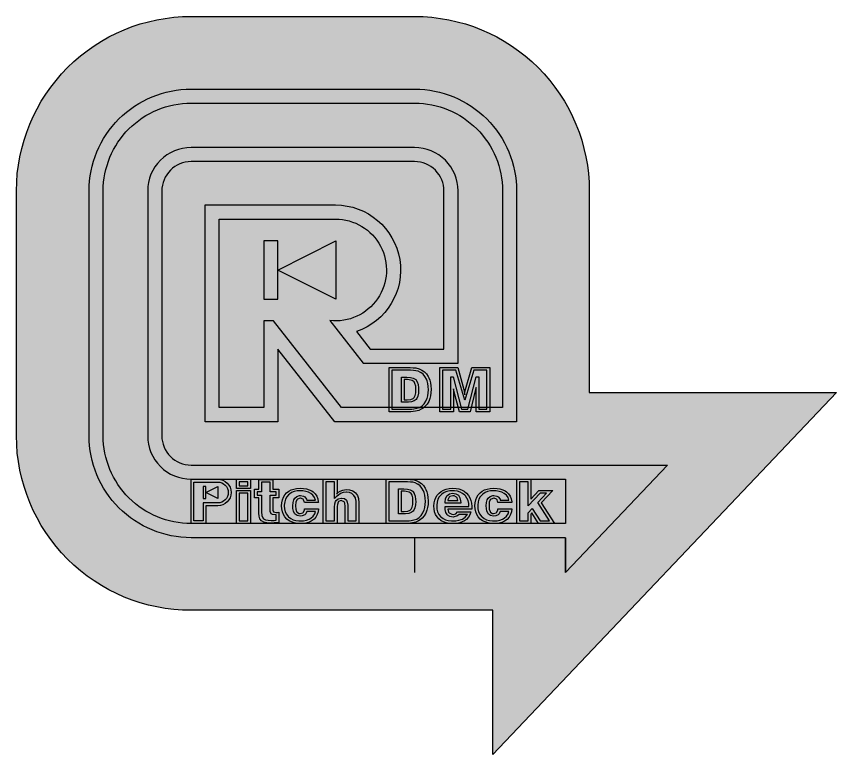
# Model space of a CAD drawing. Header units: millimetres. Extents: x 2963 to 3529, y 1318 to 1533.
# Drawn here: x 3157.82 to 3195.64, y 1373.87 to 1407.93 of the extents above; entities that cross this region are included whole.
import ezdxf

# ---------------------------------------------------------------- set-up
doc = ezdxf.new("R2010")
doc.units = ezdxf.units.MM
doc.layers.get('0').update_dxf_attribs({"color": 255})
doc.layers.add('DMText', color=7, linetype='Continuous', true_color=0x105789)
doc.layers.add('PitchDeck Small', color=7, linetype='Continuous', true_color=0x105789)
for name, color, linetype in [('image', 142, 'Continuous'), ('textbound', 255, 'Continuous'), ('textboundcntr', 7, 'Continuous'), ('texthatch', 7, 'Continuous')]:
    doc.layers.add(name, color=color, linetype=linetype)

# ---------------------------------------------------------------- blocks, each defined once
blk = doc.blocks.new('A$C07E60105')
at = {"layer": 'DMText'}
h = blk.add_hatch(color=256, dxfattribs=at)
h.dxf.hatch_style = 1
h.paths.add_polyline_path([(0, 0), (1.117, 0), (1.38, 0.003), (1.628, 0.01), (1.828, 0.025), (1.998, 0.047), (2.237, 0.113), (2.432, 0.2), (2.56, 0.281), (2.725, 0.421), (2.865, 0.586), (2.991, 0.794), (3.073, 1.004), (3.126, 1.212), (3.158, 1.435), (3.17, 1.707), (3.153, 1.969), (3.121, 2.192), (3.066, 2.394), (2.993, 2.582), (2.943, 2.68), (2.815, 2.865), (2.665, 3.016), (2.466, 3.149), (2.257, 3.249), (2.029, 3.313), (1.816, 3.336), (1.588, 3.349), (1.312, 3.354), (0, 3.354)])
h.paths.add_polyline_path([(0.205, 0.195), (0.205, 3.153), (1.413, 3.153), (1.613, 3.151), (1.843, 3.136), (2.019, 3.111), (2.182, 3.071), (2.382, 2.978), (2.562, 2.838), (2.703, 2.672), (2.813, 2.477), (2.865, 2.344), (2.92, 2.141), (2.953, 1.919), (2.963, 1.676), (2.953, 1.448), (2.918, 1.222), (2.86, 1.019), (2.78, 0.837), (2.763, 0.807), (2.635, 0.614), (2.487, 0.456), (2.316, 0.338), (2.091, 0.271), (1.878, 0.225), (1.728, 0.21), (1.51, 0.198), (1.24, 0.195)], flags=16)
h.paths.add_polyline_path([(0.934, 0.724), (0.934, 2.625), (1.348, 2.625), (1.608, 2.607), (1.818, 2.55), (2.009, 2.437), (2.126, 2.262), (2.192, 2.066), (2.224, 1.828), (2.229, 1.676), (2.214, 1.405), (2.167, 1.185), (2.089, 1.014), (2.031, 0.937), (1.891, 0.832), (1.701, 0.761), (1.46, 0.726), (1.33, 0.724)], flags=0)
h.paths.add_polyline_path([(1.14, 0.917), (1.14, 2.437), (1.388, 2.437), (1.518, 2.43), (1.733, 2.374), (1.881, 2.267), (1.954, 2.144), (2.006, 1.941), (2.024, 1.676), (2.011, 1.443), (1.966, 1.227), (1.886, 1.08), (1.813, 1.017), (1.631, 0.942), (1.373, 0.917)], flags=0)
h.paths.add_polyline_path([(3.82, 3.354), (3.82, 0), (4.859, 0), (4.859, 1.643), (4.854, 1.743), (4.889, 1.595), (5.305, 0), (6.106, 0), (6.52, 1.681), (6.562, 1.836), (6.557, 1.653), (6.557, 0), (7.589, 0), (7.589, 3.354), (6.237, 3.354), (5.768, 1.701), (5.711, 1.474), (5.703, 1.29), (5.673, 1.54), (5.638, 1.693), (5.177, 3.354)])
h.paths.add_polyline_path([(4.025, 3.153), (5.022, 3.153), (5.703, 0.874), (6.387, 3.153), (7.384, 3.153), (7.384, 0.195), (6.763, 0.195), (6.763, 2.657), (6.567, 2.657), (5.949, 0.195), (5.458, 0.195), (4.827, 2.657), (4.654, 2.657), (4.654, 0.195), (4.025, 0.195)], flags=16)
h = blk.add_hatch(color=256, dxfattribs=at)
h.dxf.hatch_style = 1
h.paths.add_polyline_path([(0.205, 0.195), (1.24, 0.195), (1.51, 0.198), (1.728, 0.21), (1.878, 0.225), (2.091, 0.271), (2.309, 0.336), (2.317, 0.338), (2.487, 0.456), (2.635, 0.614), (2.763, 0.807), (2.78, 0.837), (2.86, 1.019), (2.918, 1.222), (2.953, 1.448), (2.963, 1.676), (2.953, 1.919), (2.92, 2.141), (2.865, 2.344), (2.813, 2.477), (2.703, 2.672), (2.562, 2.838), (2.392, 2.971), (2.377, 2.981), (2.182, 3.071), (2.019, 3.111), (1.843, 3.136), (1.613, 3.151), (1.413, 3.153), (0.205, 3.153)])
h.paths.add_polyline_path([(0.934, 2.625), (1.348, 2.625), (1.608, 2.607), (1.818, 2.55), (2.009, 2.437), (2.126, 2.262), (2.192, 2.066), (2.224, 1.828), (2.229, 1.676), (2.214, 1.405), (2.167, 1.185), (2.089, 1.014), (2.031, 0.937), (1.891, 0.832), (1.701, 0.761), (1.46, 0.726), (1.33, 0.724), (0.934, 0.724)], flags=16)
h.paths.add_polyline_path([(1.14, 2.437), (1.388, 2.437), (1.518, 2.43), (1.733, 2.374), (1.881, 2.267), (1.954, 2.144), (2.006, 1.941), (2.024, 1.676), (2.011, 1.443), (1.966, 1.227), (1.886, 1.08), (1.813, 1.017), (1.631, 0.942), (1.373, 0.917), (1.14, 0.917)], flags=0)
h.paths.add_polyline_path([(4.025, 3.153), (4.025, 0.195), (4.654, 0.195), (4.654, 2.657), (4.827, 2.657), (5.458, 0.195), (5.949, 0.195), (6.567, 2.657), (6.763, 2.657), (6.763, 0.195), (7.384, 0.195), (7.384, 3.153), (6.387, 3.153), (5.703, 0.874), (5.022, 3.153)])
h = blk.add_hatch(color=256, dxfattribs=at)
h.dxf.hatch_style = 1
h.paths.add_polyline_path([(0.934, 0.724), (1.33, 0.724), (1.46, 0.726), (1.701, 0.761), (1.891, 0.832), (2.031, 0.937), (2.089, 1.014), (2.167, 1.185), (2.214, 1.405), (2.229, 1.676), (2.224, 1.828), (2.192, 2.066), (2.126, 2.262), (2.009, 2.437), (1.818, 2.55), (1.608, 2.607), (1.348, 2.625), (0.934, 2.625)])
h.paths.add_polyline_path([(1.14, 2.437), (1.388, 2.437), (1.518, 2.43), (1.733, 2.374), (1.881, 2.267), (1.954, 2.144), (2.006, 1.941), (2.024, 1.676), (2.011, 1.443), (1.966, 1.227), (1.886, 1.08), (1.813, 1.017), (1.631, 0.942), (1.373, 0.917), (1.14, 0.917)], flags=16)
h = blk.add_hatch(color=256, dxfattribs=at)
h.dxf.hatch_style = 1
h.paths.add_polyline_path([(1.14, 0.917), (1.373, 0.917), (1.631, 0.942), (1.813, 1.017), (1.886, 1.08), (1.966, 1.227), (2.011, 1.443), (2.024, 1.676), (2.006, 1.941), (1.954, 2.144), (1.881, 2.267), (1.733, 2.374), (1.518, 2.43), (1.388, 2.437), (1.14, 2.437)])
for points in [[(3.158, 1.435), (3.126, 1.212), (3.073, 1.004), (2.991, 0.794), (2.865, 0.586), (2.725, 0.421), (2.56, 0.281), (2.432, 0.2), (2.237, 0.113), (1.998, 0.047), (1.828, 0.025), (1.628, 0.01), (1.38, 0.003), (1.117, 0), (0, 0), (0, 3.354), (1.312, 3.354), (1.588, 3.349), (1.816, 3.336), (2.029, 3.313), (2.257, 3.249), (2.466, 3.149), (2.665, 3.016), (2.815, 2.865), (2.943, 2.68), (2.993, 2.582), (3.066, 2.394), (3.121, 2.192), (3.153, 1.969), (3.17, 1.707)], [(2.92, 2.141), (2.865, 2.344), (2.813, 2.477), (2.703, 2.672), (2.562, 2.838), (2.392, 2.971), (2.377, 2.981), (2.182, 3.071), (2.019, 3.111), (1.843, 3.136), (1.613, 3.151), (1.413, 3.153), (0.205, 3.153), (0.205, 0.195), (1.24, 0.195), (1.51, 0.198), (1.728, 0.21), (1.878, 0.225), (2.091, 0.271), (2.309, 0.336), (2.317, 0.338), (2.487, 0.456), (2.635, 0.614), (2.763, 0.807), (2.78, 0.837), (2.86, 1.019), (2.918, 1.222), (2.953, 1.448), (2.963, 1.676), (2.953, 1.919)], [(3.82, 3.354), (5.177, 3.354), (5.638, 1.693), (5.673, 1.54), (5.703, 1.29), (5.711, 1.474), (5.768, 1.701), (6.237, 3.354), (7.589, 3.354), (7.589, 0), (6.557, 0), (6.557, 1.653), (6.562, 1.836), (6.52, 1.681), (6.106, 0), (5.305, 0), (4.889, 1.595), (4.854, 1.743), (4.859, 1.643), (4.859, 0), (3.82, 0)], [(4.654, 2.657), (4.827, 2.657), (5.458, 0.195), (5.949, 0.195), (6.567, 2.657), (6.763, 2.657), (6.763, 0.195), (7.384, 0.195), (7.384, 3.153), (6.387, 3.153), (5.703, 0.874), (5.022, 3.153), (4.025, 3.153), (4.025, 0.195), (4.654, 0.195)], [(2.229, 1.676), (2.214, 1.405), (2.167, 1.185), (2.089, 1.014), (2.031, 0.937), (1.891, 0.832), (1.701, 0.761), (1.46, 0.726), (1.33, 0.724), (0.934, 0.724), (0.934, 2.625), (1.348, 2.625), (1.608, 2.607), (1.818, 2.55), (2.009, 2.437), (2.126, 2.262), (2.192, 2.066), (2.224, 1.828)], [(2.006, 1.941), (1.954, 2.144), (1.881, 2.267), (1.733, 2.374), (1.518, 2.43), (1.388, 2.437), (1.14, 2.437), (1.14, 0.917), (1.373, 0.917), (1.631, 0.942), (1.813, 1.017), (1.886, 1.08), (1.966, 1.227), (2.011, 1.443), (2.024, 1.676)]]:
    blk.add_lwpolyline(points, close=True, dxfattribs=at)
blk = doc.blocks.new('A$C49C40EEC')
at = {"layer": 'DMText'}
h = blk.add_hatch(color=256, dxfattribs=at)
h.dxf.hatch_style = 1
h.paths.add_polyline_path([(9.817, 1.606), (9.565, 1.606), (9.565, 0.443), (9.807, 0.443), (9.886, 0.444), (10.034, 0.466), (10.15, 0.509), (10.236, 0.573), (10.271, 0.621), (10.319, 0.725), (10.348, 0.86), (10.357, 1.025), (10.354, 1.119), (10.334, 1.264), (10.294, 1.384), (10.234, 1.473), (10.204, 1.502), (10.106, 1.56), (9.977, 1.596)])
h.paths.add_polyline_path([(9.922, 1.487), (10.054, 1.453), (10.144, 1.387), (10.188, 1.312), (10.221, 1.188), (10.231, 1.025), (10.224, 0.883), (10.196, 0.751), (10.147, 0.661), (10.103, 0.622), (9.991, 0.576), (9.833, 0.561), (9.69, 0.561), (9.69, 1.491), (9.842, 1.491)], flags=16)
h.paths.add_polyline_path([(11.913, 1.367), (11.792, 1.274), (11.732, 1.136), (11.715, 0.993), (11.715, 0.943), (12.434, 0.943), (12.434, 0.979), (12.431, 1.053), (12.4, 1.186), (12.327, 1.308), (12.205, 1.379), (12.051, 1.402)])
h.paths.add_polyline_path([(12.067, 1.281), (12.129, 1.275), (12.239, 1.22), (12.265, 1.189), (12.308, 1.062), (11.842, 1.062), (11.847, 1.102), (11.907, 1.217), (11.939, 1.246)], flags=16)
h.paths.add_polyline_path([(1.232, 1.917), (0.133, 1.917), (0.133, 0.133), (0.553, 0.133), (0.553, 0.953), (1.232, 0.953, 1)])
h.paths.add_polyline_path([(1.236, 1.16), (0.687, 1.435), (0.687, 1.16), (0.553, 1.16), (0.553, 1.71), (0.687, 1.71), (0.687, 1.435), (1.236, 1.71)], flags=16)
at = {"layer": 'PitchDeck Small'}
h = blk.add_hatch(color=256, dxfattribs=at)
h.dxf.hatch_style = 1
h.paths.add_polyline_path([(0, 2.05), (0, 0), (0.687, 0), (0.687, 0.82), (1.232, 0.82, 1), (1.232, 2.05)])
h.paths.add_polyline_path([(1.232, 1.917, -1), (1.232, 0.953), (0.553, 0.953), (0.553, 0.133), (0.133, 0.133), (0.133, 1.917)], flags=16)
h.paths.add_polyline_path([(0.553, 1.71), (0.687, 1.71), (0.687, 1.435), (1.236, 1.71), (1.236, 1.16), (0.687, 1.435), (0.687, 1.16), (0.553, 1.16)], flags=0)
h.paths.add_polyline_path([(1.236, 1.16), (1.236, 1.71), (0.687, 1.435)], flags=0)
h.paths.add_polyline_path([(0.687, 1.71), (0.553, 1.71), (0.553, 1.16), (0.687, 1.16)], flags=0)
h.paths.add_polyline_path([(2.091, 0), (2.738, 0), (2.738, 1.53), (2.091, 1.53)])
h.paths.add_polyline_path([(2.217, 1.41), (2.612, 1.41), (2.612, 0.12), (2.217, 0.12)], flags=16)
h.paths.add_polyline_path([(2.091, 1.625), (2.738, 1.625), (2.738, 2.05), (2.091, 2.05)])
h.paths.add_polyline_path([(2.217, 1.932), (2.612, 1.932), (2.612, 1.744), (2.217, 1.744)], flags=16)
h.paths.add_polyline_path([(2.92, 1.189), (3.127, 1.189), (3.127, 0.477), (3.138, 0.34), (3.178, 0.216), (3.252, 0.12), (3.36, 0.066), (3.49, 0.037), (3.667, 0.027), (3.826, 0.032), (3.9, 0.034), (4.045, 0.043), (4.045, 0.521), (3.986, 0.518), (3.93, 0.518), (3.929, 0.518), (3.799, 0.543), (3.766, 0.627), (3.766, 1.189), (4.045, 1.189), (4.045, 1.582), (3.766, 1.582), (3.766, 2.037), (3.127, 2.037), (3.127, 1.582), (2.92, 1.582)])
h.paths.add_polyline_path([(3.046, 1.462), (3.254, 1.462), (3.254, 1.917), (3.641, 1.917), (3.641, 1.462), (3.92, 1.462), (3.92, 1.307), (3.641, 1.307), (3.641, 0.633), (3.647, 0.556), (3.696, 0.451), (3.754, 0.42), (3.906, 0.402), (3.92, 0.402), (3.92, 0.155), (3.835, 0.149), (3.831, 0.149), (3.693, 0.146), (3.561, 0.152), (3.426, 0.178), (3.34, 0.222), (3.308, 0.262), (3.268, 0.374), (3.254, 0.538), (3.254, 1.307), (3.046, 1.307)], flags=16)
h.paths.add_polyline_path([(4.182, 0.964), (4.173, 0.818), (4.182, 0.676), (4.209, 0.543), (4.257, 0.423), (4.323, 0.316), (4.417, 0.211), (4.527, 0.13), (4.637, 0.074), (4.761, 0.032), (4.898, 0.008), (5.046, 0), (5.146, 0.003), (5.287, 0.021), (5.414, 0.057), (5.531, 0.107), (5.632, 0.175), (5.67, 0.207), (5.753, 0.302), (5.814, 0.412), (5.855, 0.54), (5.874, 0.684), (5.235, 0.684), (5.224, 0.618), (5.172, 0.51), (5.158, 0.498), (5.029, 0.463), (4.97, 0.471), (4.869, 0.546), (4.832, 0.659), (4.819, 0.826), (4.835, 0.986), (4.873, 1.09), (4.913, 1.133), (5.045, 1.174), (5.172, 1.128), (5.192, 1.104), (5.226, 0.966), (5.869, 0.966), (5.866, 1.01), (5.843, 1.145), (5.797, 1.266), (5.727, 1.37), (5.632, 1.461), (5.563, 1.507), (5.451, 1.563), (5.327, 1.603), (5.19, 1.626), (5.025, 1.635), (4.867, 1.623), (4.734, 1.596), (4.611, 1.553), (4.502, 1.493), (4.406, 1.416), (4.323, 1.324), (4.257, 1.217), (4.209, 1.097)])
h.paths.add_polyline_path([(4.317, 0.998), (4.355, 1.123), (4.415, 1.235), (4.496, 1.33), (4.536, 1.364), (4.638, 1.43), (4.758, 1.478), (4.891, 1.505), (5.042, 1.516), (5.153, 1.51), (5.291, 1.488), (5.414, 1.447), (5.521, 1.389), (5.621, 1.307), (5.698, 1.203), (5.733, 1.088), (5.337, 1.088), (5.328, 1.127), (5.247, 1.232), (5.184, 1.269), (5.048, 1.292), (5, 1.291), (4.871, 1.255), (4.779, 1.176), (4.738, 1.1), (4.704, 0.975), (4.692, 0.818), (4.698, 0.7), (4.726, 0.567), (4.776, 0.464), (4.795, 0.44), (4.896, 0.368), (5.031, 0.343), (5.126, 0.354), (5.241, 0.408), (5.285, 0.449), (5.34, 0.564), (5.74, 0.564), (5.704, 0.451), (5.632, 0.343), (5.523, 0.25), (5.445, 0.204), (5.325, 0.158), (5.192, 0.13), (5.043, 0.121), (4.977, 0.123), (4.836, 0.141), (4.709, 0.178), (4.597, 0.235), (4.499, 0.31), (4.478, 0.331), (4.399, 0.431), (4.343, 0.546), (4.31, 0.674), (4.298, 0.818), (4.3, 0.857)], flags=16)
h.paths.add_polyline_path([(6.096, 0), (6.74, 0), (6.74, 0.788), (6.746, 0.884), (6.786, 0.995), (6.806, 1.016), (6.928, 1.058), (6.954, 1.056), (7.062, 1.004), (7.085, 0.947), (7.1, 0.791), (7.1, 0), (7.742, 0), (7.742, 0.794), (7.742, 0.852), (7.738, 1.004), (7.727, 1.111), (7.718, 1.162), (7.669, 1.299), (7.584, 1.412), (7.457, 1.505), (7.308, 1.554), (7.148, 1.57), (6.997, 1.548), (6.873, 1.502), (6.77, 1.432), (6.727, 1.359), (6.74, 1.45), (6.74, 2.052), (6.096, 2.052)])
h.paths.add_polyline_path([(6.222, 1.93), (6.614, 1.93), (6.614, 1.154), (6.694, 1.228), (6.801, 1.317), (6.896, 1.381), (7.016, 1.432), (7.156, 1.451), (7.304, 1.43), (7.419, 1.381), (7.511, 1.3), (7.578, 1.179), (7.607, 1.035), (7.613, 0.947), (7.617, 0.797), (7.617, 0.12), (7.226, 0.12), (7.226, 0.757), (7.223, 0.845), (7.201, 0.986), (7.16, 1.084), (7.071, 1.153), (6.931, 1.177), (6.921, 1.177), (6.787, 1.148), (6.692, 1.07), (6.666, 1.025), (6.626, 0.906), (6.614, 0.754), (6.614, 0.12), (6.222, 0.12)], flags=16)
h.paths.add_polyline_path([(8.993, 0), (9.676, 0), (9.837, 0.002), (9.989, 0.006), (10.112, 0.015), (10.216, 0.029), (10.362, 0.069), (10.481, 0.123), (10.559, 0.172), (10.66, 0.257), (10.746, 0.359), (10.823, 0.486), (10.874, 0.615), (10.906, 0.742), (10.926, 0.878), (10.933, 1.045), (10.923, 1.205), (10.903, 1.341), (10.869, 1.465), (10.824, 1.58), (10.794, 1.64), (10.716, 1.753), (10.624, 1.845), (10.502, 1.927), (10.374, 1.988), (10.234, 2.027), (10.104, 2.042), (9.965, 2.049), (9.796, 2.052), (8.993, 2.052)])
h.paths.add_polyline_path([(9.119, 1.93), (9.857, 1.93), (9.98, 1.928), (10.121, 1.919), (10.228, 1.904), (10.328, 1.879), (10.451, 1.822), (10.561, 1.737), (10.647, 1.635), (10.714, 1.516), (10.746, 1.435), (10.78, 1.31), (10.8, 1.174), (10.806, 1.025), (10.8, 0.886), (10.778, 0.748), (10.743, 0.624), (10.694, 0.512), (10.683, 0.494), (10.605, 0.376), (10.515, 0.279), (10.41, 0.207), (10.273, 0.166), (10.142, 0.138), (10.05, 0.129), (9.917, 0.121), (9.752, 0.12), (9.119, 0.12)], flags=16)
h.paths.add_polyline_path([(9.565, 1.606), (9.817, 1.606), (9.977, 1.596), (10.106, 1.56), (10.222, 1.491), (10.294, 1.384), (10.334, 1.264), (10.354, 1.119), (10.357, 1.025), (10.348, 0.86), (10.319, 0.725), (10.271, 0.621), (10.236, 0.573), (10.15, 0.509), (10.034, 0.466), (9.886, 0.444), (9.807, 0.443), (9.565, 0.443)], flags=0)
h.paths.add_polyline_path([(9.565, 1.606), (9.817, 1.606), (9.977, 1.596), (10.106, 1.56), (10.204, 1.502), (10.222, 1.491), (10.294, 1.384), (10.334, 1.264), (10.354, 1.119), (10.357, 1.025), (10.348, 0.86), (10.319, 0.725), (10.271, 0.621), (10.236, 0.573), (10.15, 0.509), (10.034, 0.466), (9.886, 0.444), (9.807, 0.443), (9.565, 0.443)], flags=0)
h.paths.add_polyline_path([(9.69, 1.491), (9.842, 1.491), (9.922, 1.487), (10.054, 1.453), (10.144, 1.387), (10.188, 1.312), (10.221, 1.188), (10.231, 1.025), (10.224, 0.883), (10.196, 0.751), (10.147, 0.661), (10.103, 0.622), (9.991, 0.576), (9.833, 0.561), (9.69, 0.561)], flags=0)
h.paths.add_polyline_path([(9.565, 0.443), (9.807, 0.443), (9.886, 0.444), (10.034, 0.466), (10.15, 0.509), (10.236, 0.573), (10.271, 0.621), (10.319, 0.725), (10.348, 0.86), (10.357, 1.025), (10.354, 1.119), (10.334, 1.264), (10.294, 1.384), (10.234, 1.473), (10.204, 1.502), (10.106, 1.56), (9.977, 1.596), (9.817, 1.606), (9.565, 1.606)], flags=0)
h.paths.add_polyline_path([(11.232, 0.543), (11.278, 0.421), (11.344, 0.314), (11.429, 0.217), (11.534, 0.135), (11.644, 0.077), (11.767, 0.034), (11.903, 0.008), (12.051, 0), (12.104, 0), (12.253, 0.012), (12.386, 0.038), (12.507, 0.077), (12.615, 0.13), (12.704, 0.196), (12.786, 0.291), (12.851, 0.406), (12.894, 0.543), (12.282, 0.543), (12.21, 0.449), (12.086, 0.421), (12.017, 0.429), (11.908, 0.489), (11.877, 0.53), (11.842, 0.659), (12.94, 0.661), (12.94, 0.728), (12.94, 0.792), (12.924, 0.936), (12.894, 1.068), (12.848, 1.188), (12.786, 1.297), (12.696, 1.406), (12.586, 1.494), (12.475, 1.556), (12.354, 1.6), (12.219, 1.626), (12.052, 1.635), (11.894, 1.622), (11.761, 1.594), (11.64, 1.55), (11.531, 1.488), (11.433, 1.409), (11.347, 1.312), (11.281, 1.205), (11.235, 1.084), (11.208, 0.952), (11.198, 0.806), (11.206, 0.676)])
h.paths.add_polyline_path([(11.336, 0.667), (11.326, 0.811), (11.326, 0.854), (11.343, 0.995), (11.382, 1.12), (11.442, 1.231), (11.525, 1.326), (11.568, 1.363), (11.672, 1.43), (11.792, 1.478), (11.925, 1.505), (12.072, 1.516), (12.146, 1.513), (12.285, 1.493), (12.409, 1.453), (12.52, 1.393), (12.616, 1.314), (12.647, 1.278), (12.719, 1.176), (12.771, 1.058), (12.802, 0.927), (12.814, 0.782), (11.715, 0.782), (11.715, 0.722), (11.718, 0.648), (11.747, 0.515), (11.807, 0.412), (11.831, 0.386), (11.939, 0.323), (12.078, 0.302), (12.124, 0.305), (12.254, 0.338), (12.356, 0.42), (12.742, 0.42), (12.72, 0.382), (12.636, 0.29), (12.509, 0.21), (12.461, 0.189), (12.343, 0.152), (12.207, 0.129), (12.055, 0.121), (12.002, 0.123), (11.861, 0.139), (11.733, 0.176), (11.62, 0.231), (11.522, 0.308), (11.505, 0.326), (11.425, 0.425), (11.37, 0.538)], flags=16)
h.paths.add_polyline_path([(11.715, 0.943), (11.715, 0.993), (11.732, 1.136), (11.792, 1.274), (11.913, 1.367), (12.051, 1.402), (12.205, 1.379), (12.327, 1.308), (12.4, 1.186), (12.431, 1.053), (12.434, 0.979), (12.434, 0.943)], flags=0)
h.paths.add_polyline_path([(11.842, 1.062), (11.847, 1.102), (11.907, 1.217), (11.939, 1.246), (12.067, 1.281), (12.129, 1.275), (12.239, 1.22), (12.265, 1.189), (12.308, 1.062)], flags=0)
h.paths.add_polyline_path([(13.174, 0.423), (13.24, 0.316), (13.335, 0.211), (13.444, 0.13), (13.556, 0.074), (13.68, 0.032), (13.816, 0.008), (13.965, 0), (14.063, 0.003), (14.204, 0.021), (14.333, 0.057), (14.448, 0.107), (14.571, 0.188), (14.67, 0.302), (14.733, 0.412), (14.773, 0.54), (14.793, 0.684), (14.152, 0.684), (14.143, 0.618), (14.091, 0.51), (14.075, 0.498), (13.947, 0.463), (13.887, 0.471), (13.786, 0.546), (13.749, 0.659), (13.738, 0.826), (13.752, 0.986), (13.79, 1.09), (13.83, 1.133), (13.962, 1.174), (14.091, 1.128), (14.109, 1.104), (14.143, 0.966), (14.787, 0.966), (14.785, 1.01), (14.762, 1.145), (14.714, 1.266), (14.644, 1.37), (14.55, 1.461), (14.482, 1.507), (14.368, 1.563), (14.244, 1.603), (14.108, 1.626), (13.944, 1.635), (13.786, 1.623), (13.651, 1.596), (13.53, 1.553), (13.419, 1.493), (13.323, 1.416), (13.24, 1.324), (13.174, 1.217), (13.128, 1.097), (13.099, 0.964), (13.09, 0.818), (13.099, 0.676), (13.127, 0.543)])
h.paths.add_polyline_path([(13.261, 0.546), (13.228, 0.674), (13.217, 0.818), (13.217, 0.857), (13.234, 0.998), (13.272, 1.123), (13.332, 1.235), (13.415, 1.33), (13.453, 1.364), (13.557, 1.43), (13.675, 1.478), (13.81, 1.505), (13.959, 1.516), (14.072, 1.51), (14.209, 1.488), (14.331, 1.447), (14.44, 1.389), (14.538, 1.307), (14.615, 1.203), (14.652, 1.088), (14.255, 1.088), (14.245, 1.127), (14.164, 1.232), (14.101, 1.269), (13.967, 1.292), (13.917, 1.291), (13.79, 1.255), (13.698, 1.176), (13.655, 1.1), (13.622, 0.975), (13.611, 0.818), (13.617, 0.7), (13.645, 0.567), (13.694, 0.464), (13.714, 0.44), (13.813, 0.368), (13.95, 0.343), (14.045, 0.354), (14.16, 0.408), (14.203, 0.449), (14.259, 0.564), (14.658, 0.564), (14.623, 0.451), (14.549, 0.343), (14.442, 0.25), (14.362, 0.204), (14.244, 0.158), (14.111, 0.13), (13.962, 0.121), (13.896, 0.123), (13.753, 0.141), (13.626, 0.178), (13.514, 0.235), (13.418, 0.31), (13.395, 0.331), (13.317, 0.431)], flags=16)
h.paths.add_polyline_path([(15.015, 0), (15.662, 0), (15.662, 0.442), (15.707, 0.491), (16.024, 0), (16.758, 0), (16.143, 0.953), (16.687, 1.53), (16.04, 1.53), (15.662, 1.134), (15.662, 2.052), (15.015, 2.052)])
h.paths.add_polyline_path([(15.141, 1.933), (15.536, 1.933), (15.536, 0.812), (16.094, 1.404), (16.395, 1.404), (15.984, 0.967), (16.528, 0.126), (16.093, 0.126), (15.726, 0.694), (15.536, 0.492), (15.536, 0.12), (15.141, 0.12)], flags=16)
h = blk.add_hatch(color=256, dxfattribs=at)
h.dxf.hatch_style = 1
h.paths.add_polyline_path([(2.612, 1.932), (2.217, 1.932), (2.217, 1.744), (2.612, 1.744)])
h.paths.add_polyline_path([(2.612, 1.41), (2.217, 1.41), (2.217, 0.12), (2.612, 0.12)])
h.paths.add_polyline_path([(3.641, 1.307), (3.92, 1.307), (3.92, 1.462), (3.641, 1.462), (3.641, 1.917), (3.254, 1.917), (3.254, 1.462), (3.046, 1.462), (3.046, 1.307), (3.254, 1.307), (3.254, 0.538), (3.268, 0.374), (3.308, 0.262), (3.34, 0.222), (3.426, 0.178), (3.561, 0.152), (3.693, 0.146), (3.837, 0.149), (3.92, 0.155), (3.92, 0.402), (3.906, 0.402), (3.754, 0.42), (3.696, 0.451), (3.647, 0.556), (3.641, 0.633)])
h.paths.add_polyline_path([(4.738, 1.1), (4.779, 1.176), (4.871, 1.255), (5, 1.291), (5.048, 1.292), (5.184, 1.269), (5.247, 1.232), (5.328, 1.127), (5.337, 1.088), (5.733, 1.088), (5.698, 1.203), (5.621, 1.307), (5.521, 1.389), (5.414, 1.447), (5.291, 1.488), (5.153, 1.51), (5.042, 1.516), (4.891, 1.505), (4.758, 1.478), (4.638, 1.43), (4.536, 1.364), (4.496, 1.33), (4.415, 1.235), (4.355, 1.123), (4.317, 0.998), (4.3, 0.857), (4.298, 0.818), (4.31, 0.674), (4.343, 0.546), (4.399, 0.431), (4.478, 0.331), (4.499, 0.31), (4.597, 0.235), (4.709, 0.178), (4.836, 0.141), (4.977, 0.123), (5.043, 0.121), (5.192, 0.13), (5.325, 0.158), (5.445, 0.204), (5.523, 0.25), (5.632, 0.343), (5.704, 0.451), (5.74, 0.564), (5.34, 0.564), (5.285, 0.449), (5.241, 0.408), (5.126, 0.354), (5.031, 0.343), (4.896, 0.368), (4.795, 0.44), (4.776, 0.464), (4.726, 0.567), (4.698, 0.7), (4.692, 0.818), (4.704, 0.975)])
h.paths.add_polyline_path([(6.626, 0.906), (6.666, 1.025), (6.692, 1.07), (6.787, 1.148), (6.925, 1.178), (7.071, 1.153), (7.16, 1.084), (7.201, 0.986), (7.223, 0.845), (7.226, 0.757), (7.226, 0.12), (7.617, 0.12), (7.617, 0.797), (7.613, 0.947), (7.607, 1.035), (7.58, 1.171), (7.577, 1.182), (7.511, 1.3), (7.419, 1.381), (7.304, 1.43), (7.164, 1.45), (7.148, 1.45), (7.016, 1.432), (6.896, 1.381), (6.801, 1.317), (6.694, 1.228), (6.614, 1.154), (6.614, 1.93), (6.222, 1.93), (6.222, 0.12), (6.614, 0.12), (6.614, 0.754)])
h.paths.add_polyline_path([(9.565, 0.443), (9.565, 1.606), (9.817, 1.606), (9.977, 1.596), (10.106, 1.56), (10.222, 1.491), (10.294, 1.384), (10.334, 1.264), (10.354, 1.119), (10.357, 1.025), (10.348, 0.86), (10.319, 0.725), (10.271, 0.621), (10.236, 0.573), (10.15, 0.509), (10.034, 0.466), (9.886, 0.444), (9.807, 0.443)], flags=17)
h.paths.add_polyline_path([(9.565, 0.443), (9.565, 1.606), (9.817, 1.606), (9.977, 1.596), (10.106, 1.56), (10.204, 1.502), (10.222, 1.491), (10.294, 1.384), (10.334, 1.264), (10.354, 1.119), (10.357, 1.025), (10.348, 0.86), (10.319, 0.725), (10.271, 0.621), (10.236, 0.573), (10.15, 0.509), (10.034, 0.466), (9.886, 0.444), (9.807, 0.443)], flags=17)
h.paths.add_polyline_path([(9.69, 0.561), (9.69, 1.491), (9.842, 1.491), (9.922, 1.487), (10.054, 1.453), (10.144, 1.387), (10.188, 1.312), (10.221, 1.188), (10.231, 1.025), (10.224, 0.883), (10.196, 0.751), (10.147, 0.661), (10.103, 0.622), (9.991, 0.576), (9.833, 0.561)], flags=0)
h.paths.add_polyline_path([(11.715, 0.943), (11.715, 0.993), (11.732, 1.136), (11.792, 1.274), (11.913, 1.367), (12.051, 1.402), (12.205, 1.379), (12.327, 1.308), (12.4, 1.186), (12.431, 1.053), (12.434, 0.979), (12.434, 0.943)], flags=17)
h.paths.add_polyline_path([(11.715, 0.943), (11.715, 0.993), (11.732, 1.136), (11.782, 1.252), (11.792, 1.274), (11.913, 1.367), (12.041, 1.399), (12.051, 1.402), (12.205, 1.379), (12.313, 1.317), (12.327, 1.308), (12.4, 1.186), (12.431, 1.053), (12.434, 0.979), (12.434, 0.943)], flags=17)
h.paths.add_polyline_path([(11.842, 1.062), (11.847, 1.102), (11.907, 1.217), (11.939, 1.246), (12.067, 1.281), (12.129, 1.275), (12.239, 1.22), (12.265, 1.189), (12.308, 1.062)], flags=0)
h = blk.add_hatch(color=256, dxfattribs=at)
h.dxf.hatch_style = 1
h.paths.add_polyline_path([(10.8, 1.174), (10.78, 1.31), (10.746, 1.435), (10.714, 1.516), (10.647, 1.635), (10.561, 1.737), (10.457, 1.818), (10.447, 1.824), (10.328, 1.879), (10.228, 1.904), (10.121, 1.919), (9.98, 1.928), (9.857, 1.93), (9.119, 1.93), (9.119, 0.12), (9.752, 0.12), (9.917, 0.121), (10.05, 0.129), (10.142, 0.138), (10.273, 0.166), (10.406, 0.205), (10.411, 0.207), (10.515, 0.279), (10.605, 0.376), (10.683, 0.494), (10.694, 0.512), (10.743, 0.624), (10.778, 0.748), (10.8, 0.886), (10.806, 1.025)])
h.paths.add_polyline_path([(10.357, 1.025), (10.348, 0.86), (10.319, 0.725), (10.271, 0.621), (10.236, 0.573), (10.15, 0.509), (10.034, 0.466), (9.886, 0.444), (9.807, 0.443), (9.565, 0.443), (9.565, 1.606), (9.817, 1.606), (9.977, 1.596), (10.106, 1.56), (10.222, 1.491), (10.294, 1.384), (10.334, 1.264), (10.354, 1.119)], flags=0)
h.paths.add_polyline_path([(10.357, 1.025), (10.348, 0.86), (10.319, 0.725), (10.271, 0.621), (10.236, 0.573), (10.15, 0.509), (10.034, 0.466), (9.886, 0.444), (9.807, 0.443), (9.565, 0.443), (9.565, 1.606), (9.817, 1.606), (9.977, 1.596), (10.106, 1.56), (10.204, 1.502), (10.222, 1.491), (10.294, 1.384), (10.334, 1.264), (10.354, 1.119)], flags=16)
h.paths.add_polyline_path([(10.231, 1.025), (10.224, 0.883), (10.196, 0.751), (10.147, 0.661), (10.103, 0.622), (9.991, 0.576), (9.833, 0.561), (9.69, 0.561), (9.69, 1.491), (9.842, 1.491), (9.922, 1.487), (10.054, 1.453), (10.144, 1.387), (10.188, 1.312), (10.221, 1.188)], flags=0)
h.paths.add_polyline_path([(11.715, 0.943), (11.715, 0.993), (11.732, 1.136), (11.792, 1.274), (11.913, 1.367), (12.051, 1.402), (12.205, 1.379), (12.327, 1.308), (12.4, 1.186), (12.431, 1.053), (12.434, 0.979), (12.434, 0.943)], flags=17)
h.paths.add_polyline_path([(11.715, 0.943), (11.715, 0.993), (11.732, 1.136), (11.782, 1.252), (11.792, 1.274), (11.913, 1.367), (12.041, 1.399), (12.051, 1.402), (12.205, 1.379), (12.313, 1.317), (12.327, 1.308), (12.4, 1.186), (12.431, 1.053), (12.434, 0.979), (12.434, 0.943)], flags=17)
h.paths.add_polyline_path([(11.842, 1.062), (11.847, 1.102), (11.907, 1.217), (11.939, 1.246), (12.067, 1.281), (12.129, 1.275), (12.239, 1.22), (12.265, 1.189), (12.308, 1.062)], flags=0)
h.paths.add_polyline_path([(13.617, 0.7), (13.611, 0.818), (13.622, 0.975), (13.655, 1.1), (13.698, 1.176), (13.79, 1.255), (13.917, 1.291), (13.967, 1.292), (14.101, 1.269), (14.164, 1.232), (14.245, 1.127), (14.255, 1.088), (14.652, 1.088), (14.615, 1.203), (14.538, 1.307), (14.44, 1.389), (14.331, 1.447), (14.209, 1.488), (14.072, 1.51), (13.959, 1.516), (13.81, 1.505), (13.675, 1.478), (13.557, 1.43), (13.453, 1.364), (13.415, 1.33), (13.332, 1.235), (13.272, 1.123), (13.234, 0.998), (13.217, 0.857), (13.217, 0.818), (13.228, 0.674), (13.261, 0.546), (13.317, 0.431), (13.395, 0.331), (13.418, 0.31), (13.514, 0.235), (13.626, 0.178), (13.753, 0.141), (13.896, 0.123), (13.962, 0.121), (14.111, 0.13), (14.244, 0.158), (14.362, 0.204), (14.442, 0.25), (14.549, 0.343), (14.623, 0.451), (14.658, 0.564), (14.259, 0.564), (14.203, 0.449), (14.16, 0.408), (14.045, 0.354), (13.95, 0.343), (13.813, 0.368), (13.714, 0.44), (13.694, 0.464), (13.645, 0.567)])
h.paths.add_polyline_path([(15.536, 1.933), (15.141, 1.933), (15.141, 0.12), (15.536, 0.12), (15.536, 0.492), (15.726, 0.694), (16.093, 0.126), (16.528, 0.126), (15.984, 0.967), (16.395, 1.404), (16.094, 1.404), (15.536, 0.812)])
h = blk.add_hatch(color=256, dxfattribs=at)
h.dxf.hatch_style = 1
h.paths.add_polyline_path([(11.715, 0.782), (12.814, 0.782), (12.802, 0.927), (12.771, 1.058), (12.719, 1.176), (12.647, 1.278), (12.616, 1.314), (12.52, 1.393), (12.409, 1.453), (12.285, 1.493), (12.146, 1.513), (12.072, 1.516), (11.925, 1.505), (11.792, 1.478), (11.672, 1.43), (11.568, 1.363), (11.525, 1.326), (11.442, 1.231), (11.382, 1.12), (11.343, 0.995), (11.326, 0.854), (11.326, 0.811), (11.336, 0.667), (11.37, 0.538), (11.425, 0.425), (11.505, 0.326), (11.522, 0.308), (11.62, 0.231), (11.733, 0.176), (11.861, 0.139), (12.002, 0.123), (12.055, 0.121), (12.207, 0.129), (12.343, 0.152), (12.461, 0.189), (12.509, 0.21), (12.636, 0.29), (12.72, 0.382), (12.742, 0.42), (12.356, 0.42), (12.253, 0.337), (12.251, 0.337), (12.124, 0.305), (12.078, 0.302), (11.939, 0.323), (11.831, 0.386), (11.807, 0.412), (11.747, 0.515), (11.718, 0.648), (11.715, 0.722)])
h.paths.add_polyline_path([(11.732, 1.136), (11.792, 1.274), (11.913, 1.367), (12.051, 1.402), (12.205, 1.379), (12.327, 1.308), (12.4, 1.186), (12.431, 1.053), (12.434, 0.979), (12.434, 0.943), (11.715, 0.943), (11.715, 0.993)], flags=16)
h.paths.add_polyline_path([(11.842, 1.062), (11.847, 1.102), (11.907, 1.217), (11.939, 1.246), (12.067, 1.281), (12.129, 1.275), (12.239, 1.22), (12.265, 1.189), (12.308, 1.062)], flags=0)
for points in [[(1.232, 0.82), (0.687, 0.82), (0.687, 0), (0, 0), (0, 2.05), (1.232, 2.05, -1)], [(1.232, 0.953), (0.553, 0.953), (0.553, 0.133), (0.133, 0.133), (0.133, 1.917), (1.232, 1.917, -1)]]:
    blk.add_lwpolyline(points, format="xyb", close=True, dxfattribs=at)
for points in [[(2.091, 1.625), (2.091, 2.05), (2.738, 2.05), (2.738, 1.625)], [(2.612, 1.932), (2.217, 1.932), (2.217, 1.744), (2.612, 1.744)], [(2.92, 1.189), (2.92, 1.582), (3.127, 1.582), (3.127, 2.037), (3.766, 2.037), (3.766, 1.582), (4.045, 1.582), (4.045, 1.189), (3.766, 1.189), (3.766, 0.627), (3.799, 0.543), (3.929, 0.518), (3.93, 0.518), (3.986, 0.518), (4.045, 0.521), (4.045, 0.043), (3.9, 0.034), (3.826, 0.032), (3.667, 0.027), (3.49, 0.037), (3.36, 0.066), (3.252, 0.12), (3.178, 0.216), (3.138, 0.34), (3.127, 0.477), (3.127, 1.189)], [(3.641, 1.307), (3.92, 1.307), (3.92, 1.462), (3.641, 1.462), (3.641, 1.917), (3.254, 1.917), (3.254, 1.462), (3.046, 1.462), (3.046, 1.307), (3.254, 1.307), (3.254, 0.538), (3.268, 0.374), (3.308, 0.262), (3.34, 0.222), (3.426, 0.178), (3.561, 0.152), (3.693, 0.146), (3.831, 0.149), (3.835, 0.149), (3.92, 0.155), (3.92, 0.402), (3.906, 0.402), (3.754, 0.42), (3.696, 0.451), (3.647, 0.556), (3.641, 0.633)], [(6.096, 2.052), (6.74, 2.052), (6.74, 1.45), (6.727, 1.359), (6.77, 1.432), (6.873, 1.502), (6.997, 1.548), (7.148, 1.57), (7.308, 1.554), (7.457, 1.505), (7.584, 1.412), (7.669, 1.299), (7.718, 1.162), (7.727, 1.111), (7.738, 1.004), (7.742, 0.852), (7.742, 0.794), (7.742, 0), (7.1, 0), (7.1, 0.791), (7.085, 0.947), (7.062, 1.004), (6.954, 1.056), (6.928, 1.058), (6.806, 1.016), (6.786, 0.995), (6.746, 0.884), (6.74, 0.788), (6.74, 0), (6.096, 0)], [(6.666, 1.025), (6.692, 1.07), (6.787, 1.148), (6.921, 1.177), (6.931, 1.177), (7.071, 1.153), (7.16, 1.084), (7.201, 0.986), (7.223, 0.845), (7.226, 0.757), (7.226, 0.12), (7.617, 0.12), (7.617, 0.797), (7.613, 0.947), (7.607, 1.035), (7.58, 1.171), (7.577, 1.182), (7.511, 1.3), (7.419, 1.381), (7.304, 1.43), (7.164, 1.45), (7.148, 1.45), (7.016, 1.432), (6.896, 1.381), (6.801, 1.317), (6.694, 1.228), (6.614, 1.154), (6.614, 1.93), (6.222, 1.93), (6.222, 0.12), (6.614, 0.12), (6.614, 0.754), (6.626, 0.906)], [(10.926, 0.878), (10.906, 0.742), (10.874, 0.615), (10.823, 0.486), (10.746, 0.359), (10.66, 0.257), (10.559, 0.172), (10.481, 0.123), (10.362, 0.069), (10.216, 0.029), (10.112, 0.015), (9.989, 0.006), (9.837, 0.002), (9.676, 0), (8.993, 0), (8.993, 2.052), (9.796, 2.052), (9.965, 2.049), (10.104, 2.042), (10.234, 2.027), (10.374, 1.988), (10.502, 1.927), (10.624, 1.845), (10.716, 1.753), (10.794, 1.64), (10.824, 1.58), (10.869, 1.465), (10.903, 1.341), (10.923, 1.205), (10.933, 1.045)], [(10.78, 1.31), (10.746, 1.435), (10.714, 1.516), (10.647, 1.635), (10.561, 1.737), (10.457, 1.818), (10.447, 1.824), (10.328, 1.879), (10.228, 1.904), (10.121, 1.919), (9.98, 1.928), (9.857, 1.93), (9.119, 1.93), (9.119, 0.12), (9.752, 0.12), (9.917, 0.121), (10.05, 0.129), (10.142, 0.138), (10.273, 0.166), (10.406, 0.205), (10.411, 0.207), (10.515, 0.279), (10.605, 0.376), (10.683, 0.494), (10.694, 0.512), (10.743, 0.624), (10.778, 0.748), (10.8, 0.886), (10.806, 1.025), (10.8, 1.174)], [(15.015, 2.052), (15.662, 2.052), (15.662, 1.134), (16.04, 1.53), (16.687, 1.53), (16.143, 0.953), (16.758, 0), (16.024, 0), (15.707, 0.491), (15.662, 0.442), (15.662, 0), (15.015, 0)], [(15.536, 0.812), (15.536, 1.933), (15.141, 1.933), (15.141, 0.12), (15.536, 0.12), (15.536, 0.492), (15.726, 0.694), (16.093, 0.126), (16.528, 0.126), (15.984, 0.967), (16.395, 1.404), (16.094, 1.404)], [(1.236, 1.71), (1.236, 1.16), (0.687, 1.435)], [(1.236, 1.71), (1.236, 1.16), (0.687, 1.435)], [(2.091, 1.53), (2.738, 1.53), (2.738, 0), (2.091, 0)], [(4.173, 0.818), (4.182, 0.964), (4.209, 1.097), (4.257, 1.217), (4.323, 1.324), (4.406, 1.416), (4.502, 1.493), (4.611, 1.553), (4.734, 1.596), (4.867, 1.623), (5.025, 1.635), (5.19, 1.626), (5.327, 1.603), (5.451, 1.563), (5.563, 1.507), (5.632, 1.461), (5.727, 1.37), (5.797, 1.266), (5.843, 1.145), (5.866, 1.01), (5.869, 0.966), (5.226, 0.966), (5.192, 1.104), (5.172, 1.128), (5.053, 1.171), (5.037, 1.171), (4.913, 1.133), (4.873, 1.09), (4.835, 0.986), (4.819, 0.832), (4.819, 0.818), (4.832, 0.659), (4.867, 0.552), (4.871, 0.544), (4.97, 0.471), (5.029, 0.463), (5.158, 0.498), (5.172, 0.51), (5.224, 0.618), (5.235, 0.684), (5.874, 0.684), (5.855, 0.54), (5.814, 0.412), (5.753, 0.302), (5.67, 0.207), (5.632, 0.175), (5.531, 0.107), (5.414, 0.057), (5.287, 0.021), (5.146, 0.003), (5.046, 0), (4.898, 0.008), (4.761, 0.032), (4.637, 0.074), (4.527, 0.13), (4.417, 0.211), (4.323, 0.316), (4.257, 0.423), (4.209, 0.543), (4.182, 0.676)], [(4.738, 1.1), (4.779, 1.176), (4.871, 1.255), (5, 1.291), (5.048, 1.292), (5.184, 1.269), (5.247, 1.232), (5.328, 1.127), (5.337, 1.088), (5.733, 1.088), (5.698, 1.203), (5.621, 1.307), (5.521, 1.389), (5.414, 1.447), (5.291, 1.488), (5.153, 1.51), (5.042, 1.516), (4.891, 1.505), (4.758, 1.478), (4.638, 1.43), (4.536, 1.364), (4.496, 1.33), (4.415, 1.235), (4.355, 1.123), (4.317, 0.998), (4.3, 0.857), (4.298, 0.818), (4.31, 0.674), (4.343, 0.546), (4.399, 0.431), (4.478, 0.331), (4.499, 0.31), (4.597, 0.235), (4.709, 0.178), (4.836, 0.141), (4.977, 0.123), (5.043, 0.121), (5.192, 0.13), (5.325, 0.158), (5.445, 0.204), (5.523, 0.25), (5.632, 0.343), (5.704, 0.451), (5.74, 0.564), (5.34, 0.564), (5.285, 0.449), (5.241, 0.408), (5.126, 0.354), (5.031, 0.343), (4.896, 0.368), (4.795, 0.44), (4.776, 0.464), (4.726, 0.567), (4.698, 0.7), (4.692, 0.818), (4.704, 0.975)], [(10.357, 1.025), (10.348, 0.86), (10.319, 0.725), (10.271, 0.621), (10.236, 0.573), (10.15, 0.509), (10.034, 0.466), (9.886, 0.444), (9.807, 0.443), (9.565, 0.443), (9.565, 1.606), (9.817, 1.606), (9.977, 1.596), (10.106, 1.56), (10.222, 1.491), (10.294, 1.384), (10.334, 1.264), (10.354, 1.119)], [(9.565, 1.606), (9.817, 1.606), (9.977, 1.596), (10.106, 1.56), (10.204, 1.502), (10.234, 1.473), (10.294, 1.384), (10.334, 1.264), (10.354, 1.119), (10.357, 1.025), (10.348, 0.86), (10.319, 0.725), (10.271, 0.621), (10.236, 0.573), (10.15, 0.509), (10.034, 0.466), (9.886, 0.444), (9.807, 0.443), (9.565, 0.443)], [(9.565, 1.606), (9.817, 1.606), (9.977, 1.596), (10.106, 1.56), (10.222, 1.491), (10.294, 1.384), (10.334, 1.264), (10.354, 1.119), (10.357, 1.025), (10.348, 0.86), (10.319, 0.725), (10.271, 0.621), (10.236, 0.573), (10.15, 0.509), (10.034, 0.466), (9.886, 0.444), (9.807, 0.443), (9.565, 0.443)], [(11.198, 0.806), (11.208, 0.952), (11.235, 1.084), (11.281, 1.205), (11.347, 1.312), (11.433, 1.409), (11.531, 1.488), (11.64, 1.55), (11.761, 1.594), (11.894, 1.622), (12.052, 1.635), (12.219, 1.626), (12.354, 1.6), (12.475, 1.556), (12.586, 1.494), (12.696, 1.406), (12.786, 1.297), (12.848, 1.188), (12.894, 1.068), (12.924, 0.936), (12.94, 0.792), (12.94, 0.728), (12.94, 0.661), (11.842, 0.659), (11.877, 0.53), (11.908, 0.489), (12.017, 0.429), (12.086, 0.421), (12.21, 0.449), (12.282, 0.543), (12.894, 0.543), (12.851, 0.406), (12.786, 0.291), (12.704, 0.196), (12.615, 0.13), (12.507, 0.077), (12.386, 0.038), (12.253, 0.012), (12.104, 0), (12.051, 0), (11.903, 0.008), (11.767, 0.034), (11.644, 0.077), (11.534, 0.135), (11.429, 0.217), (11.344, 0.314), (11.278, 0.421), (11.232, 0.543), (11.206, 0.676)], [(11.715, 0.722), (11.715, 0.782), (12.814, 0.782), (12.802, 0.927), (12.771, 1.058), (12.719, 1.176), (12.647, 1.278), (12.616, 1.314), (12.52, 1.393), (12.409, 1.453), (12.285, 1.493), (12.146, 1.513), (12.072, 1.516), (11.925, 1.505), (11.792, 1.478), (11.672, 1.43), (11.568, 1.363), (11.525, 1.326), (11.442, 1.231), (11.382, 1.12), (11.343, 0.995), (11.326, 0.854), (11.326, 0.811), (11.336, 0.667), (11.37, 0.538), (11.425, 0.425), (11.505, 0.326), (11.522, 0.308), (11.62, 0.231), (11.733, 0.176), (11.861, 0.139), (12.002, 0.123), (12.055, 0.121), (12.207, 0.129), (12.343, 0.152), (12.461, 0.189), (12.509, 0.21), (12.636, 0.29), (12.72, 0.382), (12.742, 0.42), (12.356, 0.42), (12.253, 0.337), (12.251, 0.337), (12.124, 0.305), (12.078, 0.302), (11.939, 0.323), (11.831, 0.386), (11.807, 0.412), (11.747, 0.515), (11.718, 0.648)], [(13.09, 0.818), (13.099, 0.964), (13.128, 1.097), (13.174, 1.217), (13.24, 1.324), (13.323, 1.416), (13.419, 1.493), (13.53, 1.553), (13.651, 1.596), (13.786, 1.623), (13.944, 1.635), (14.108, 1.626), (14.244, 1.603), (14.368, 1.563), (14.482, 1.507), (14.55, 1.461), (14.644, 1.37), (14.714, 1.266), (14.762, 1.145), (14.785, 1.01), (14.787, 0.966), (14.143, 0.966), (14.109, 1.104), (14.091, 1.128), (13.97, 1.171), (13.954, 1.171), (13.83, 1.133), (13.79, 1.09), (13.752, 0.986), (13.738, 0.832), (13.738, 0.818), (13.749, 0.659), (13.784, 0.552), (13.789, 0.544), (13.887, 0.471), (13.947, 0.463), (14.075, 0.498), (14.091, 0.51), (14.143, 0.618), (14.152, 0.684), (14.793, 0.684), (14.773, 0.54), (14.733, 0.412), (14.67, 0.302), (14.571, 0.188), (14.448, 0.107), (14.333, 0.057), (14.204, 0.021), (14.063, 0.003), (13.965, 0), (13.816, 0.008), (13.68, 0.032), (13.556, 0.074), (13.444, 0.13), (13.335, 0.211), (13.24, 0.316), (13.174, 0.423), (13.127, 0.543), (13.099, 0.676)], [(13.622, 0.975), (13.655, 1.1), (13.698, 1.176), (13.79, 1.255), (13.917, 1.291), (13.967, 1.292), (14.101, 1.269), (14.164, 1.232), (14.245, 1.127), (14.255, 1.088), (14.652, 1.088), (14.615, 1.203), (14.538, 1.307), (14.44, 1.389), (14.331, 1.447), (14.209, 1.488), (14.072, 1.51), (13.959, 1.516), (13.81, 1.505), (13.675, 1.478), (13.557, 1.43), (13.453, 1.364), (13.415, 1.33), (13.332, 1.235), (13.272, 1.123), (13.234, 0.998), (13.217, 0.857), (13.217, 0.818), (13.228, 0.674), (13.261, 0.546), (13.317, 0.431), (13.395, 0.331), (13.418, 0.31), (13.514, 0.235), (13.626, 0.178), (13.753, 0.141), (13.896, 0.123), (13.962, 0.121), (14.111, 0.13), (14.244, 0.158), (14.362, 0.204), (14.442, 0.25), (14.549, 0.343), (14.623, 0.451), (14.658, 0.564), (14.259, 0.564), (14.203, 0.449), (14.16, 0.408), (14.045, 0.354), (13.95, 0.343), (13.813, 0.368), (13.714, 0.44), (13.694, 0.464), (13.645, 0.567), (13.617, 0.7), (13.611, 0.818)], [(2.612, 1.41), (2.217, 1.41), (2.217, 0.12), (2.612, 0.12)], [(10.221, 1.188), (10.188, 1.312), (10.144, 1.387), (10.054, 1.453), (9.922, 1.487), (9.842, 1.491), (9.69, 1.491), (9.69, 0.561), (9.833, 0.561), (9.991, 0.576), (10.103, 0.622), (10.147, 0.661), (10.196, 0.751), (10.224, 0.883), (10.231, 1.025)], [(11.715, 0.993), (11.732, 1.136), (11.792, 1.274), (11.913, 1.367), (12.051, 1.402), (12.205, 1.379), (12.327, 1.308), (12.4, 1.186), (12.431, 1.053), (12.434, 0.979), (12.434, 0.943), (11.715, 0.943)], [(12.265, 1.189), (12.239, 1.22), (12.129, 1.275), (12.067, 1.281), (11.939, 1.246), (11.907, 1.217), (11.847, 1.102), (11.842, 1.062), (12.308, 1.062)]]:
    blk.add_lwpolyline(points, close=True, dxfattribs=at)
blk.add_lwpolyline([(0.553, 1.71), (0.553, 1.16), (0.687, 1.16), (0.687, 1.71), (0.553, 1.71)], dxfattribs=at)
blk.add_lwpolyline([(0.553, 1.71), (0.553, 1.16), (0.687, 1.16), (0.687, 1.71), (0.553, 1.71)], dxfattribs=at)

msp = doc.modelspace()

# ---------------------------------------------------------------- hatches: boundary and pattern name
at = {"layer": 'DMText'}
h = msp.add_hatch(color=256, dxfattribs=at)
h.dxf.hatch_style = 1
h.paths.add_polyline_path([(3161.171, 1388.576), (3161.171, 1399.876, -0.414214), (3165.871, 1404.576), (3176.181, 1404.576, -0.414214), (3180.881, 1399.876), (3180.881, 1389.226), (3175.531, 1389.226), (3172.493, 1389.226), (3169.871, 1392.576), (3169.871, 1389.226), (3166.521, 1389.226), (3166.521, 1399.226), (3172.531, 1399.226, -0.848947), (3173.492, 1393.384), (3174.125, 1392.576), (3177.531, 1392.576), (3177.531, 1399.876, 0.414214), (3176.181, 1401.226), (3165.871, 1401.226, 0.414214), (3164.521, 1399.876), (3164.521, 1388.576, 0.414214), (3165.871, 1387.226), (3183.142, 1387.226), (3187.842, 1387.226), (3183.142, 1382.269), (3183.142, 1383.876), (3165.871, 1383.876, -0.414214)], flags=16)
h.paths.add_polyline_path([(3180.231, 1389.876), (3174.881, 1389.876), (3172.809, 1389.876), (3169.679, 1393.876), (3169.221, 1393.876), (3169.221, 1389.876), (3167.171, 1389.876), (3167.171, 1398.576), (3172.531, 1398.576, -1.057223), (3172.27, 1393.89), (3173.808, 1391.926), (3178.181, 1391.926), (3178.181, 1399.876, 0.414214), (3176.181, 1401.876), (3165.871, 1401.876, 0.414214), (3163.871, 1399.876), (3163.871, 1388.576, 0.414214), (3165.871, 1386.576), (3183.142, 1386.576), (3183.142, 1384.526), (3165.871, 1384.526, -0.414214), (3161.821, 1388.576), (3161.821, 1399.876, -0.414214), (3165.871, 1403.926), (3176.181, 1403.926, -0.414214), (3180.231, 1399.876)], flags=0)
h.paths.add_polyline_path([(3172.548, 1397.567), (3172.548, 1394.884), (3169.871, 1396.226), (3169.871, 1394.884), (3169.221, 1394.884), (3169.221, 1397.567), (3169.871, 1397.567), (3169.871, 1396.226)], flags=0)
edge = h.paths.add_edge_path()
edge.add_line((3184.231, 1390.576), (3195.635, 1390.576))
edge.add_line((3195.635, 1390.576), (3179.792, 1373.867))
edge.add_line((3179.792, 1373.867), (3179.792, 1380.526))
edge.add_line((3179.792, 1380.526), (3165.871, 1380.526))
edge.add_arc((3165.871, 1388.576), 8.05, 180, 270, ccw=False)
edge.add_line((3157.821, 1388.576), (3157.821, 1399.876))
edge.add_arc((3165.871, 1399.876), 8.05, 90, 180, ccw=False)
edge.add_line((3165.871, 1407.926), (3176.181, 1407.926))
edge.add_arc((3176.181, 1399.876), 8.05, 0, 90, ccw=False)
edge.add_line((3184.231, 1399.876), (3184.231, 1390.576))
at = {"layer": 'image', "true_color": 0xffffff}
h = msp.add_hatch(color=7, dxfattribs=at)
h.dxf.hatch_style = 1
h.paths.add_polyline_path([(3180.231, 1399.876, 0.414214), (3176.181, 1403.926), (3165.871, 1403.926, 0.414214), (3161.821, 1399.876), (3161.821, 1388.576, 0.414214), (3165.871, 1384.526), (3183.142, 1384.526), (3183.142, 1386.576), (3165.871, 1386.576, -0.414214), (3163.871, 1388.576), (3163.871, 1399.876, -0.414214), (3165.871, 1401.876), (3176.181, 1401.876, -0.414214), (3178.181, 1399.876), (3178.181, 1391.926), (3173.808, 1391.926), (3172.27, 1393.89, 1.057223), (3172.531, 1398.576), (3167.171, 1398.576), (3167.171, 1389.876), (3169.221, 1389.876), (3169.221, 1393.876), (3169.679, 1393.876), (3172.809, 1389.876), (3174.881, 1389.876), (3180.231, 1389.876)])
h.paths.add_polyline_path([(3172.548, 1394.884), (3169.871, 1396.226), (3169.871, 1394.884), (3169.221, 1394.884), (3169.221, 1397.567), (3169.871, 1397.567), (3169.871, 1396.226), (3172.548, 1397.567)], flags=16)
at = {"layer": 'texthatch', "true_color": 0xffffff}
h = msp.add_hatch(color=7, dxfattribs=at)
h.dxf.hatch_style = 1
edge = h.paths.add_edge_path()
edge.add_arc((3165.871, 1399.876), 1.35, 90, 180, ccw=False)
edge.add_line((3165.871, 1401.226), (3176.181, 1401.226))
edge.add_arc((3176.181, 1399.876), 1.35, 0, 90, ccw=False)
edge.add_line((3177.531, 1399.876), (3177.531, 1392.576))
edge.add_line((3177.531, 1392.576), (3174.125, 1392.576))
edge.add_line((3174.125, 1392.576), (3173.492, 1393.384))
edge.add_arc((3172.531, 1396.226), 3, 288.6821, 450)
edge.add_line((3172.531, 1399.226), (3166.521, 1399.226))
edge.add_line((3166.521, 1399.226), (3166.521, 1389.226))
edge.add_line((3166.521, 1389.226), (3169.871, 1389.226))
edge.add_line((3169.871, 1389.226), (3169.871, 1392.576))
edge.add_line((3169.871, 1392.576), (3172.493, 1389.226))
edge.add_line((3172.493, 1389.226), (3175.531, 1389.226))
edge.add_line((3175.531, 1389.226), (3180.881, 1389.226))
edge.add_line((3180.881, 1389.226), (3180.881, 1399.876))
edge.add_arc((3176.181, 1399.876), 4.7, 360, 450)
edge.add_line((3176.181, 1404.576), (3165.871, 1404.576))
edge.add_arc((3165.871, 1399.876), 4.7, 90, 180)
edge.add_line((3161.171, 1399.876), (3161.171, 1388.576))
edge.add_arc((3165.871, 1388.576), 4.7, 180, 270)
edge.add_line((3165.871, 1383.876), (3183.142, 1383.876))
edge.add_line((3183.142, 1383.876), (3183.142, 1382.269))
edge.add_line((3183.142, 1382.269), (3187.842, 1387.226))
edge.add_line((3187.842, 1387.226), (3183.142, 1387.226))
edge.add_line((3183.142, 1387.226), (3165.871, 1387.226))
edge.add_arc((3165.871, 1388.576), 1.35, 180, 270, ccw=False)
edge.add_line((3164.521, 1388.576), (3164.521, 1399.876))
edge = h.paths.add_edge_path(flags=16)
edge.add_arc((3165.871, 1399.876), 4.05, 90, 180, ccw=False)
edge.add_line((3165.871, 1403.926), (3176.181, 1403.926))
edge.add_arc((3176.181, 1399.876), 4.05, 0, 90, ccw=False)
edge.add_line((3180.231, 1399.876), (3180.231, 1389.876))
edge.add_line((3180.231, 1389.876), (3174.881, 1389.876))
edge.add_line((3174.881, 1389.876), (3172.809, 1389.876))
edge.add_line((3172.809, 1389.876), (3169.679, 1393.876))
edge.add_line((3169.679, 1393.876), (3169.221, 1393.876))
edge.add_line((3169.221, 1393.876), (3169.221, 1389.876))
edge.add_line((3169.221, 1389.876), (3167.171, 1389.876))
edge.add_line((3167.171, 1389.876), (3167.171, 1398.576))
edge.add_line((3167.171, 1398.576), (3172.531, 1398.576))
edge.add_arc((3172.531, 1396.226), 2.35, -96.3732, 90, ccw=False)
edge.add_line((3172.27, 1393.89), (3173.808, 1391.926))
edge.add_line((3173.808, 1391.926), (3178.181, 1391.926))
edge.add_line((3178.181, 1391.926), (3178.181, 1399.876))
edge.add_arc((3176.181, 1399.876), 2, 0, 90)
edge.add_line((3176.181, 1401.876), (3165.871, 1401.876))
edge.add_arc((3165.871, 1399.876), 2, 90, 180)
edge.add_line((3163.871, 1399.876), (3163.871, 1388.576))
edge.add_arc((3165.871, 1388.576), 2, 180, 270)
edge.add_line((3165.871, 1386.576), (3183.142, 1386.576))
edge.add_line((3183.142, 1386.576), (3183.142, 1384.526))
edge.add_line((3183.142, 1384.526), (3165.871, 1384.526))
edge.add_arc((3165.871, 1388.576), 4.05, 180, 270, ccw=False)
edge.add_line((3161.821, 1388.576), (3161.821, 1399.876))
h.paths.add_polyline_path([(3169.221, 1397.567), (3169.871, 1397.567), (3169.871, 1396.226), (3172.548, 1397.567), (3172.548, 1394.884), (3169.871, 1396.226), (3169.871, 1394.884), (3169.221, 1394.884)], flags=0)
h.paths.add_polyline_path([(3171.322, 1396.226), (3171.898, 1396.515), (3171.898, 1395.937)], flags=0)
at = {"layer": 'texthatch', "true_color": 0x105689}
h = msp.add_hatch(color=146, dxfattribs=at)
h.dxf.hatch_style = 1
h.paths.add_polyline_path([(3172.548, 1394.884), (3172.548, 1397.567), (3169.871, 1396.226)])
h.paths.add_polyline_path([(3169.221, 1394.884), (3169.871, 1394.884), (3169.871, 1397.567), (3169.221, 1397.567)])

# ---------------------------------------------------------------- linework, layer by layer
at = {"color": 7, "true_color": 0xffffff}
for points in [[(3183.142, 1387.226), (3187.842, 1387.226), (3183.142, 1382.269), (3183.142, 1383.876), (3165.871, 1383.876, -0.414214), (3161.171, 1388.576), (3161.171, 1399.876, -0.414214), (3165.871, 1404.576), (3176.181, 1404.576, -0.414214), (3180.881, 1399.876), (3180.881, 1389.226), (3175.531, 1389.226), (3172.493, 1389.226), (3169.871, 1392.576), (3169.871, 1389.226), (3166.521, 1389.226), (3166.521, 1399.226), (3172.531, 1399.226, -0.848947), (3173.492, 1393.384), (3174.125, 1392.576), (3177.531, 1392.576), (3177.531, 1399.876, 0.414214), (3176.181, 1401.226), (3165.871, 1401.226, 0.414214), (3164.521, 1399.876), (3164.521, 1388.576, 0.414214), (3165.871, 1387.226)], [(3173.808, 1391.926), (3178.181, 1391.926), (3178.181, 1399.876, 0.414214), (3176.181, 1401.876), (3165.871, 1401.876, 0.414214), (3163.871, 1399.876), (3163.871, 1388.576, 0.414214), (3165.871, 1386.576), (3183.142, 1386.576), (3183.142, 1384.526), (3165.871, 1384.526, -0.414214), (3161.821, 1388.576), (3161.821, 1399.876, -0.414214), (3165.871, 1403.926), (3176.181, 1403.926, -0.414214), (3180.231, 1399.876), (3180.231, 1389.876), (3174.881, 1389.876), (3172.809, 1389.876), (3169.679, 1393.876), (3169.221, 1393.876), (3169.221, 1389.876), (3167.171, 1389.876), (3167.171, 1398.576), (3172.531, 1398.576, -1.057223), (3172.27, 1393.89)]]:
    msp.add_lwpolyline(points, format="xyb", close=True, dxfattribs=at)
for points in [[(3169.221, 1397.567), (3169.221, 1394.884), (3169.871, 1394.884), (3169.871, 1397.567), (3169.221, 1397.567)], [(3176.181, 1383.872), (3176.181, 1382.269)]]:
    msp.add_lwpolyline(points, dxfattribs=at)
msp.add_lwpolyline([(3172.548, 1397.567), (3172.548, 1394.884), (3169.871, 1396.226)], close=True, dxfattribs=at)
at = {"layer": 'DMText'}
msp.add_lwpolyline([(3175.002, 1389.68), (3175.002, 1391.73)], dxfattribs=at)
at = {"layer": 'textbound'}
for points in [[(3184.231, 1390.576), (3195.635, 1390.576), (3179.792, 1373.867), (3179.792, 1380.526), (3165.871, 1380.526, -0.414214), (3157.821, 1388.576), (3157.821, 1399.876, -0.414214), (3165.871, 1407.926), (3176.181, 1407.926, -0.414214), (3184.231, 1399.876)], [(3183.142, 1387.226), (3187.842, 1387.226), (3183.142, 1382.269), (3183.142, 1383.876), (3165.871, 1383.876, -0.414214), (3161.171, 1388.576), (3161.171, 1399.876, -0.414214), (3165.871, 1404.576), (3176.181, 1404.576, -0.414214), (3180.881, 1399.876), (3180.881, 1389.226), (3175.531, 1389.226), (3172.493, 1389.226), (3169.871, 1392.576), (3169.871, 1389.226), (3166.521, 1389.226), (3166.521, 1399.226), (3172.531, 1399.226, -0.848947), (3173.492, 1393.384), (3174.125, 1392.576), (3177.531, 1392.576), (3177.531, 1399.876, 0.414214), (3176.181, 1401.226), (3165.871, 1401.226, 0.414214), (3164.521, 1399.876), (3164.521, 1388.576, 0.414214), (3165.871, 1387.226)], [(3173.808, 1391.926), (3178.181, 1391.926), (3178.181, 1399.876, 0.414214), (3176.181, 1401.876), (3165.871, 1401.876, 0.414214), (3163.871, 1399.876), (3163.871, 1388.576, 0.414214), (3165.871, 1386.576), (3183.142, 1386.576), (3183.142, 1384.526), (3165.871, 1384.526, -0.414214), (3161.821, 1388.576), (3161.821, 1399.876, -0.414214), (3165.871, 1403.926), (3176.181, 1403.926, -0.414214), (3180.231, 1399.876), (3180.231, 1389.876), (3174.881, 1389.876), (3172.809, 1389.876), (3169.679, 1393.876), (3169.221, 1393.876), (3169.221, 1389.876), (3167.171, 1389.876), (3167.171, 1398.576), (3172.531, 1398.576, -1.057223), (3172.27, 1393.89)]]:
    msp.add_lwpolyline(points, format="xyb", close=True, dxfattribs=at)
at = {"layer": 'textboundcntr'}
for points in [[(3169.221, 1397.567), (3169.221, 1394.884), (3169.871, 1394.884), (3169.871, 1397.567), (3169.221, 1397.567)], [(3183.142, 1383.876), (3183.142, 1382.272)]]:
    msp.add_lwpolyline(points, dxfattribs=at)
msp.add_lwpolyline([(3172.548, 1397.567), (3172.548, 1394.884), (3169.871, 1396.226)], close=True, dxfattribs=at)

# ---------------------------------------------------------------- block references
at = {"layer": 'DMText', "xscale": 0.6112577598584078, "yscale": 0.6112577598584078, "zscale": 0.6112577598584078}
msp.add_blockref('A$C07E60105', (3175.002, 1389.68), dxfattribs=at)
at = {"layer": 'DMText'}
msp.add_blockref('A$C49C40EEC', (3165.871, 1384.526), dxfattribs=at)

doc.saveas('drawing.dxf')
